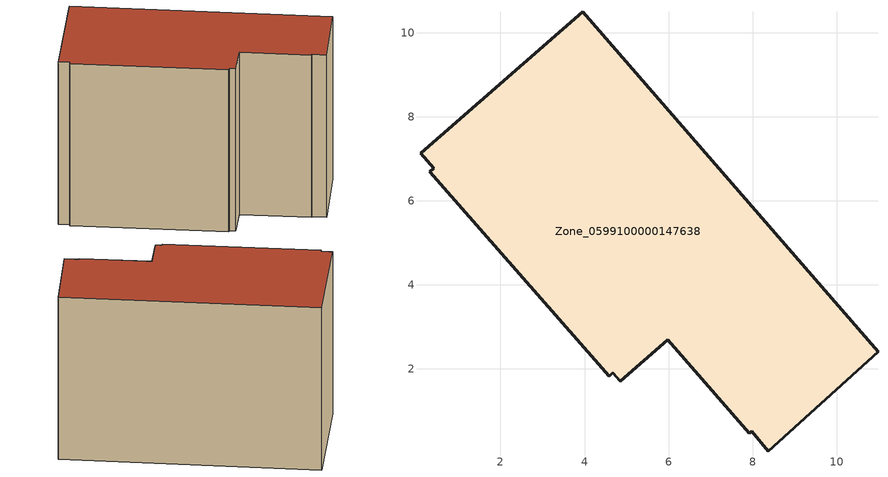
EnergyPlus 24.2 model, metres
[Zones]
Zone_0599100000147638
 floor ground (C_G): 7.91,0.47 5.98,2.69 4.85,1.71 4.67,1.91 4.59,1.83 0.32,6.69 0.41,6.78 0.1,7.13 3.95,10.49 10.98,2.41 8.38,0.05 7.98,0.51 z0
 wall outside (C_F): 8.38,0.05 10.98,2.41 3.95,10.49 0.1,7.13 0.41,6.78 0.32,6.69 4.59,1.83 4.67,1.91 4.85,1.71 5.98,2.69 7.91,0.47 7.98,0.51 8.38,0.05 z0:7.33
 roof outside (C_R): 5.98,2.69 7.91,0.47 7.98,0.51 8.38,0.05 10.98,2.41 3.95,10.49 0.1,7.13 0.41,6.78 0.32,6.69 4.59,1.83 4.67,1.91 4.85,1.71 z7.33
[BUILDING]
Pand.0599100000147638: North Axis=0; Terrain=City; Loads Convergence Tolerance Value=0.04; Temperature Convergence Tolerance Value=0.4; Solar Distribution=FullExterior; Maximum Number of Warmup Days=25; Minimum Number of Warmup Days=1
[Site:Location]
Rotterdam.The.Hague.AP_ZH_NLD Design_Conditions: Latitude=51.96; Longitude=4.45; Time Zone=1; Elevation=-4.5
[SITE:GROUNDTEMPERATURE:BUILDINGSURFACE]
18, 18, 18, 18, 18, 18, 18, 18, 18, 18, 18, 18
[MATERIAL] Thermal Absorptance=0.9; Solar Absorptance=0.7; Visible Absorptance=0.7
Name | Roughness | Thickness | Conductivity | Density | Specific Heat
G.TI.1946 | MediumSmooth | 0.15 | 1 | 540 | 1210
F.TI.1946 | Rough | 0.3 | 0.857143 | 1920 | 840
R.TI.1946 | MediumRough | 0.2 | 0.1 | 1500 | 1000
[CONSTRUCTION]
C_G: G.TI.1946
C_F: F.TI.1946
C_R: R.TI.1946
[ZONE]
Zone_0599100000147638: Type=1; Multiplier=1; Ceiling Height=Autocalculate; Volume=Autocalculate; Floor Area=autocalculate; Part of Total Floor Area=Yes
[ZONEINFILTRATION:DESIGNFLOWRATE]
Infil_Zone_0599100000147638: Zone or ZoneList or Space or SpaceList=Zone_0599100000147638; Schedule=AlwaysOn; Design Flow Rate Calculation Method=Flow/Area; Flow Rate per Floor Area=0.003; Constant Term Coefficient=1; Temperature Term Coefficient=0; Velocity Term Coefficient=0; Velocity Squared Term Coefficient=0
[HVACTEMPLATE:ZONE:IDEALLOADSAIRSYSTEM]
Zone_0599100000147638: Maximum Heating Supply Air Temperature=50; Minimum Cooling Supply Air Temperature=13; Maximum Heating Supply Air Humidity Ratio=0.0156; Minimum Cooling Supply Air Humidity Ratio=0.0077; Heating Limit=NoLimit; Cooling Limit=NoLimit; Dehumidification Control Type=ConstantSensibleHeatRatio; Cooling Sensible Heat Ratio=0.7; Dehumidification Setpoint=60; Humidification Control Type=None; Humidification Setpoint=30; Outdoor Air Method=None; Outdoor Air Flow Rate per Person=0.00944; Outdoor Air Flow Rate per Zone Floor Area=0; Outdoor Air Flow Rate per Zone=0; Demand Controlled Ventilation Type=None; Outdoor Air Economizer Type=NoEconomizer; Heat Recovery Type=None; Sensible Heat Recovery Effectiveness=0.7; Latent Heat Recovery Effectiveness=0.65
[ZONECONTROL:THERMOSTAT]
ThermostatControl_Zone_0599100000147638: Zone or ZoneList=Zone_0599100000147638; Control Type Schedule=DualSetpointControlType; Control 1=Thermostat_Zone_0599100000147638; Temperature Difference Between Cutout And Setpoint=0
[THERMOSTATSETPOINT:DUALSETPOINT]
Thermostat_Zone_0599100000147638: Heating Setpoint Temperature Schedule=HeatingSetpoint_Zone_0599100000147638; Cooling Setpoint Temperature Schedule=CoolingSetpoint_Zone_0599100000147638
[SCHEDULE:COMPACT]
HeatingSetpoint_Zone_0599100000147638: Through: 12/31, For: AllDays, Until: 24:00, 21
CoolingSetpoint_Zone_0599100000147638: Through: 12/31, For: AllDays, Until: 24:00, 24
DualSetpointControlType: Through: 12/31, For: AllDays, Until: 24:00, 4
AlwaysOn: Through: 12/31, For: AllDays, Until: 24:00, 1
